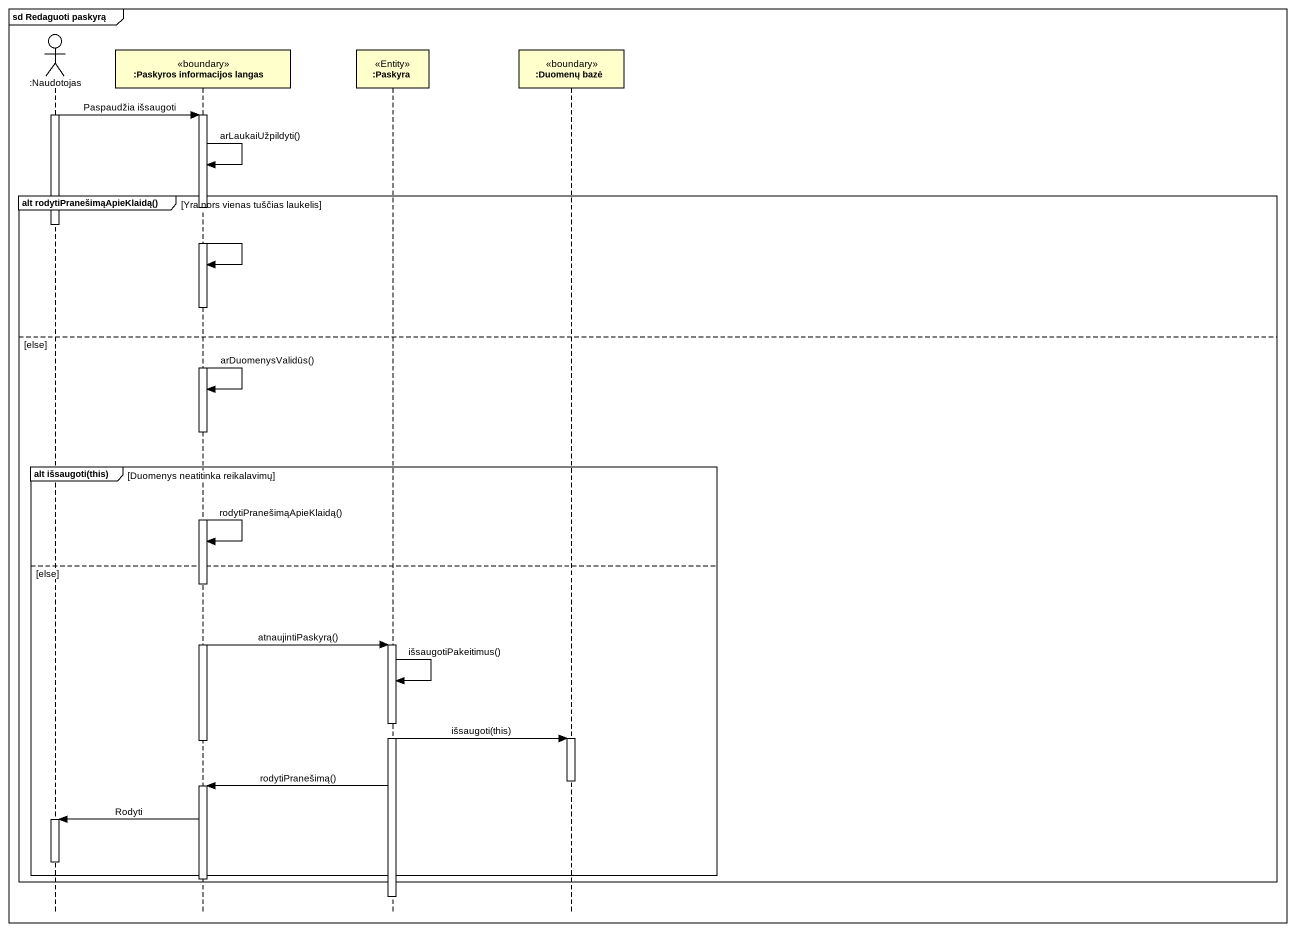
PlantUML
@startuml
mainframe sd Redaguoti paskyrą
hide footbox
actor ":Naudotojas" as Naudotojas
participant ":Paskyros informacijos langas" as Paskyros_informacijos_langas <<boundary>>
participant ":Paskyra" as Paskyra <<Entity>>
participant ":Duomenų bazė" as Duomenų_bazė <<boundary>>

activate Naudotojas
Naudotojas -> Paskyros_informacijos_langas : Paspaudžia išsaugoti
activate Paskyros_informacijos_langas
Paskyros_informacijos_langas -> Paskyros_informacijos_langas : arLaukaiUžpildyti()
group alt rodytiPranešimąApieKlaidą() [Yra nors vienas tuščias laukelis]
  deactivate Naudotojas
  Paskyros_informacijos_langas -> Paskyros_informacijos_langas
else else
  Paskyros_informacijos_langas -> Paskyros_informacijos_langas : arDuomenysValidūs()
  group alt išsaugoti(this) [Duomenys neatitinka reikalavimų]
    Paskyros_informacijos_langas -> Paskyros_informacijos_langas : rodytiPranešimąApieKlaidą()
  else else
    Paskyros_informacijos_langas -> Paskyra : atnaujintiPaskyrą()
    activate Paskyra
    Paskyra -> Paskyra : išsaugotiPakeitimus()
    Paskyra -> Duomenų_bazė : išsaugoti(this)
    activate Duomenų_bazė
    deactivate Paskyros_informacijos_langas
    deactivate Duomenų_bazė
    Paskyra -> Paskyros_informacijos_langas : rodytiPranešimą()
    activate Paskyros_informacijos_langas
    Paskyros_informacijos_langas -> Naudotojas : Rodyti
    activate Naudotojas
    deactivate Naudotojas
  end
  deactivate Paskyros_informacijos_langas
end
deactivate Paskyra
@enduml
